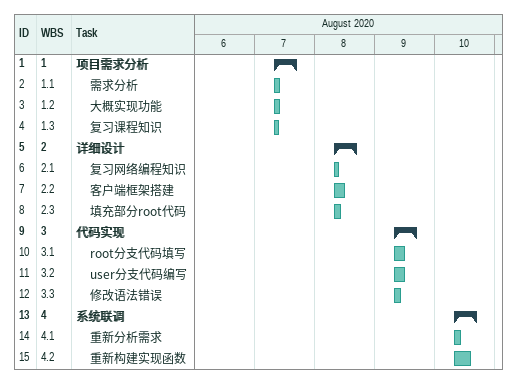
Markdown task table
| ID | WBS | Task | Start | Finish |
|---|---|---|---|---|
| 1 | 1 | **项目需求分析** | 2020-08-07 | 2020-08-07 |
| 2 | 1.1 | 需求分析 | 2020-08-07 | 2020-08-07 |
| 3 | 1.2 | 大概实现功能 | 2020-08-07 | 2020-08-07 |
| 4 | 1.3 | 复习课程知识 | 2020-08-07 | 2020-08-07 |
| 5 | 2 | **详细设计** | 2020-08-08 | 2020-08-08 |
| 6 | 2.1 | 复习网络编程知识 | 2020-08-08 | 2020-08-08 |
| 7 | 2.2 | 客户端框架搭建 | 2020-08-08 | 2020-08-08 |
| 8 | 2.3 | 填充部分root代码 | 2020-08-08 | 2020-08-08 |
| 9 | 3 | **代码实现** | 2020-08-09 | 2020-08-09 |
| 10 | 3.1 | root分支代码填写 | 2020-08-09 | 2020-08-09 |
| 11 | 3.2 | user分支代码编写 | 2020-08-09 | 2020-08-09 |
| 12 | 3.3 | 修改语法错误 | 2020-08-09 | 2020-08-09 |
| 13 | 4 | **系统联调** | 2020-08-10 | 2020-08-10 |
| 14 | 4.1 | 重新分析需求 | 2020-08-10 | 2020-08-10 |
| 15 | 4.2 | 重新构建实现函数 | 2020-08-10 | 2020-08-10 |
